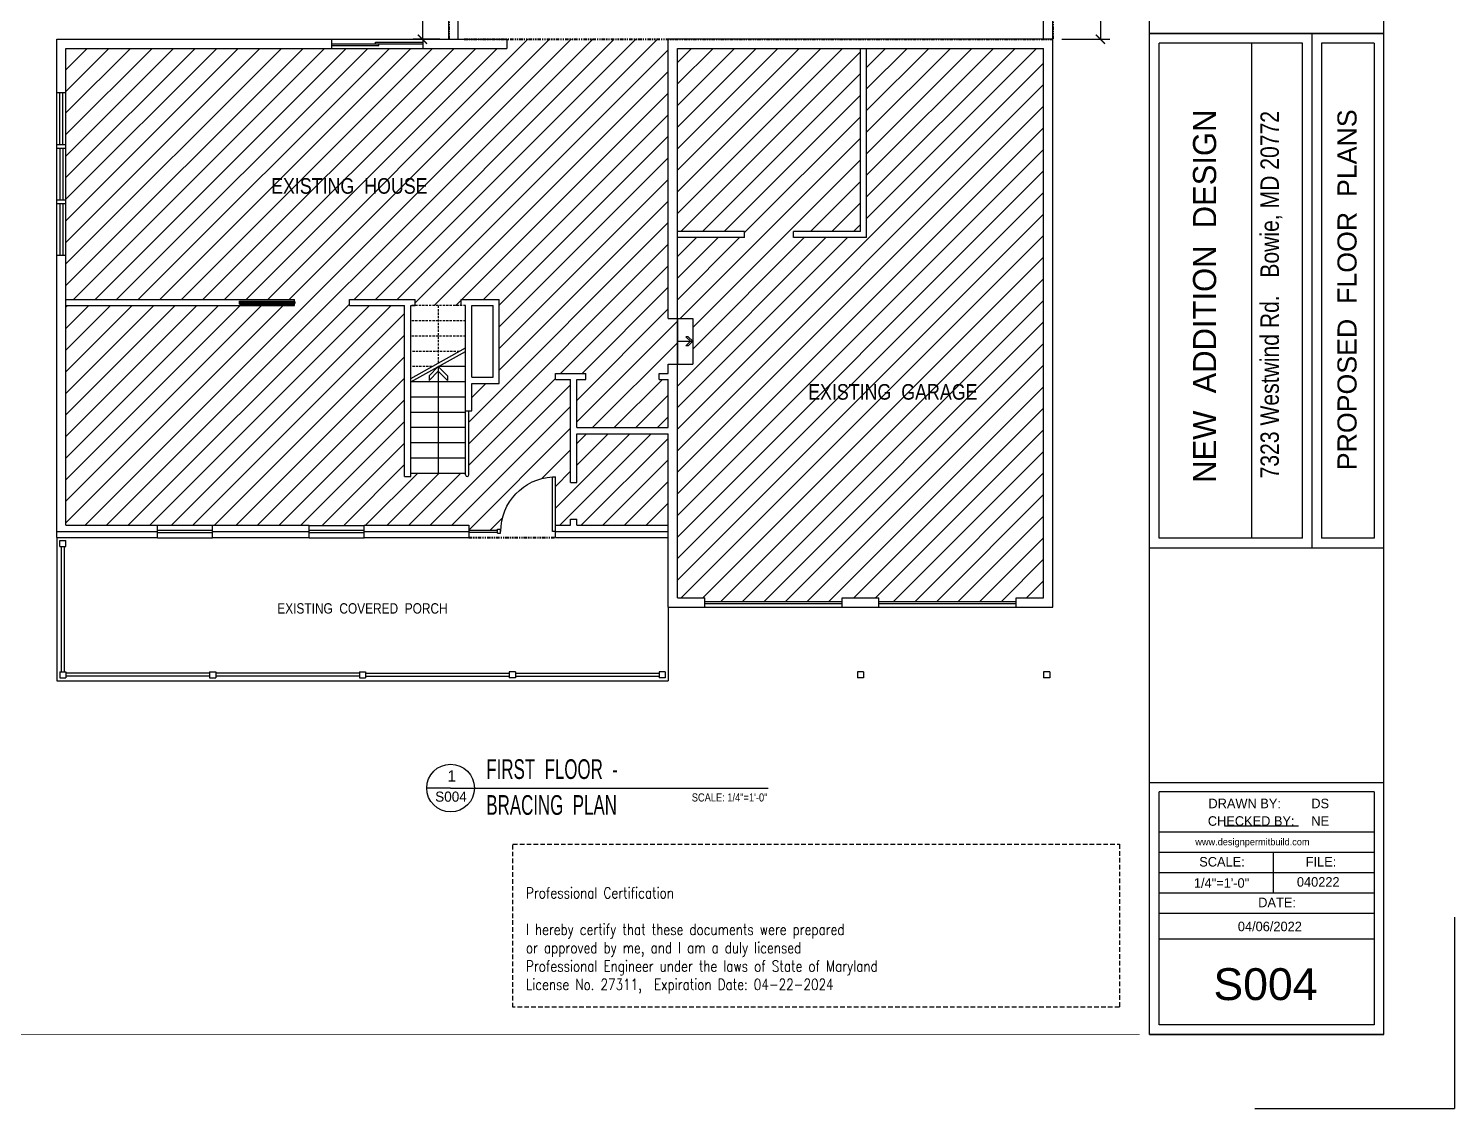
# Model space of a CAD drawing. Header units: inches. Extents: x -1842 to 12195, y -2228 to 2193.
# Drawn here: x 8361 to 9295, y -1028 to -320 of the extents above; entities that cross this region are included whole.
import ezdxf
from ezdxf import colors
from ezdxf.entities.mleader import LeaderData, LeaderLine
from ezdxf.math import Vec2, Vec3

# ---------------------------------------------------------------- set-up
doc = ezdxf.new("R2010")
doc.units = ezdxf.units.IN
doc.header["$LTSCALE"] = 6
doc.header["$MEASUREMENT"] = 0
for name, pattern in [('DASHED', [0.75, 0.5, -0.25]), ('Double Dash 3_8_', [1, 0.375, -0.125, 0.125, -0.125, 0.125, -0.125]), ('HIDDEN', [0.375, 0.25, -0.125])]:
    doc.linetypes.add(name, pattern=pattern)
for name, color, linetype in [('A-Anno-Text-Sect', 7, 'Continuous'), ('ARWALL', 7, 'HIDDEN'), ('Title Block', 7, 'Continuous'), ('TITLES', 3, 'Continuous'), ('TXT', 4, 'Continuous'), ('windows', 4, 'Continuous')]:
    doc.layers.add(name, color=color, linetype=linetype)
doc.layers.add('A-DETL', color=90, linetype='Continuous', lineweight=9)
doc.layers.add('S-Text', color=3, linetype='Continuous', lineweight=0)
doc.styles.add('ARCH', font='romans.shx', dxfattribs={"width": 0.75, "height": 8})
doc.styles.add('Arch-Dim', font='romans.shx', dxfattribs={"width": 0.75})
doc.styles.add('Arial', font='arial.ttf')
doc.styles.add('HS-DESIGN-TTLB', font='GOTHIC.TTF')
doc.styles.get("Standard").update_dxf_attribs({"font": 'ARIALN.TTF'})
doc.styles.add('TAGS', font='romans', dxfattribs={"width": 0.8})
doc.dimstyles.new('Aec-Arch-I-96', dxfattribs={"dimscale": 96, "dimtxt": 0.09375, "dimasz": 0.0625, "dimexe": 0.0625, "dimexo": 0.0625, "dimgap": 0.03125, "dimtad": 1, "dimdec": 4, "dimzin": 3, "dimdsep": 46, "dimlunit": 4, "dimtxsty": 'Arch-Dim', "dimblk": 'ARCHTICK', "dimcen": 0.09375, "dimazin": 2, "dimtfac": 0.75, "dimtdec": 4, "dimtix": 1, "dimtmove": 2, "dimatfit": 2, "dimfxl": 1, "dimtolj": 1, "dimtzin": 0, "dimarcsym": 0})

# ---------------------------------------------------------------- blocks, each defined once
blk = doc.blocks.new('_ARCHTICK')
at = {"color": 0, "linetype": 'ByBlock', "const_width": 0.15}
blk.add_lwpolyline([(-0.5, -0.5), (0.5, 0.5)], dxfattribs=at)
blk = doc.blocks.new('*D228')
at = {"layer": 'A-Anno-Text-Sect', "color": 0, "linetype": 'Continuous', "lineweight": -2, "transparency": 16777216}
for p, q in [((8630.37, -267.13), (8613, -267.13)), ((8619, -267.13), (8619, -327.13)), ((8630.37, -327.13), (8613, -327.13))]:
    blk.add_line(p, q, dxfattribs=at)
at = {"layer": 'Defpoints', "color": 0, "linetype": 'Continuous', "transparency": 16777216}
for p in [(8636.37, -267.13), (8619, -327.13), (8636.37, -327.13)]:
    blk.add_point(p, dxfattribs=at)
at = {"layer": 'A-Anno-Text-Sect', "color": 0, "linetype": 'Continuous', "lineweight": -2, "transparency": 16777216, "xscale": 6, "yscale": 6, "zscale": 6}
for p, rotation in [((8619, -267.13), 90), ((8619, -327.13), 270)]:
    blk.add_blockref('_ARCHTICK', p, dxfattribs=dict(at, rotation=rotation))
at = {"layer": 'A-Anno-Text-Sect', "color": 0, "linetype": 'Continuous', "transparency": 16777216, "insert": (8610.64, -297.13), "char_height": 9, "attachment_point": 5, "rotation": 90, "style": 'Arch-Dim'}
blk.add_mtext('\\A1;5\'-0"', dxfattribs=at)
blk = doc.blocks.new('*D229')
at = {"layer": 'A-Anno-Text-Sect', "color": 0, "linetype": 'Continuous', "lineweight": -2, "transparency": 16777216}
for p, q in [((9038.17, -147.13), (9069.5, -147.13)), ((9063.5, -147.13), (9063.5, -327.13)), ((9038.17, -327.13), (9069.5, -327.13))]:
    blk.add_line(p, q, dxfattribs=at)
at = {"layer": 'Defpoints', "color": 0, "linetype": 'Continuous', "transparency": 16777216}
for p in [(9032.17, -147.13), (9032.17, -327.13), (9063.5, -327.13)]:
    blk.add_point(p, dxfattribs=at)
at = {"layer": 'A-Anno-Text-Sect', "color": 0, "linetype": 'Continuous', "lineweight": -2, "transparency": 16777216, "xscale": 6, "yscale": 6, "zscale": 6}
for p, rotation in [((9063.5, -147.13), 90), ((9063.5, -327.13), 270)]:
    blk.add_blockref('_ARCHTICK', p, dxfattribs=dict(at, rotation=rotation))
at = {"layer": 'A-Anno-Text-Sect', "color": 0, "linetype": 'Continuous', "transparency": 16777216, "insert": (9055.14, -237.13), "char_height": 9, "attachment_point": 5, "rotation": 90, "style": 'Arch-Dim'}
blk.add_mtext('\\A1;15\'-0"', dxfattribs=at)
blk = doc.blocks.new('door')
at = {"layer": 'windows'}
for p, q in [((9950.29, 7178.88), (9948.56, 7178.88)), ((9948.56, 7178.88), (9948.56, 7146.97)), ((9950.29, 7178.88), (9948.56, 7178.88)), ((9950.29, 7178.88), (9950.29, 7146.97)), ((9948.56, 7146.97), (9950.29, 7146.97))]:
    blk.add_line(p, q, dxfattribs=at)
blk.add_arc((9950.29, 7178.88), 31.9, 180, 266.89951, dxfattribs=at)

msp = doc.modelspace()

# ---------------------------------------------------------------- hatches: boundary and pattern name
at = {"layer": 'Title Block', "linetype": 'DASHED'}
h = msp.add_hatch(dxfattribs=at)
h.set_pattern_fill('ANSI31', color=253, scale=80)
h.set_pattern_definition([(45, (-2411.5, 0), (-7.071068, 7.071068), [])])
h.paths.add_polyline_path([(8716.1726954, -550.1288505), (8706.1726954, -550.1288505), (8706.1726954, -546.1288505), (8726.1726954, -546.1288505), (8726.1726954, -550.1288505), (8720.1726954, -550.1288505), (8720.1726954, -581.7288505), (8780.1726954, -581.7288505), (8780.1726954, -550.1288505), (8774.1726954, -550.1288505), (8774.1726954, -546.1288505), (8780.1726954, -546.1288505), (8780.1726954, -540.1288505), (8786.1726954, -540.1288505), (8786.1726954, -510.1288505), (8780.1726954, -510.1288505), (8780.1726954, -327.1288505), (8674.3726954, -327.1288505), (8674.3726954, -333.1288505), (8385.3726954, -333.1288505), (8385.3726954, -497.7288505), (8535.1726954, -497.7288505), (8535.1726954, -499.2288505), (8535.6726954, -499.2288505), (8535.6726954, -500.7288505), (8535.1726954, -500.7288505), (8535.1726954, -501.7288505), (8385.3726954, -501.7288505), (8385.3726954, -645.7288505), (8445.3726954, -645.7288505), (8481.3726954, -645.7288505), (8544.8726954, -645.7288505), (8580.8726954, -645.9419523), (8580.8726954, -645.7288505), (8649.3726954, -645.7288505), (8649.3726954, -648.8157486), (8668.1726954, -648.8157486), (8668.1726954, -648.2157486), (8670.4202256, -648.2157486, -0.3862266385), (8704.2343697, -613.9969114), (8704.2343697, -613.9443765), (8706.1726954, -613.9443765), (8706.1726954, -645.7288505), (8716.1726954, -645.7288505), (8716.1726954, -641.7288505), (8720.1726954, -641.7288505), (8720.1726954, -645.7288505), (8780.1726954, -645.7288505), (8780.1726954, -585.7288505), (8720.1726954, -585.7288505), (8720.1726954, -617.7288505), (8716.1726954, -617.7288505)])
h.paths.add_polyline_path([(8607.3726954, -501.7288505), (8571.1726954, -501.7288505), (8571.1726954, -497.7288505), (8614.3726954, -497.7288505), (8614.3726954, -501.7288505), (8644.3726954, -501.7288505), (8644.3726954, -497.7288505), (8669.3726954, -497.7288505), (8669.3726954, -552.7288505), (8651.3726954, -552.7288505), (8651.3726954, -570.7288505), (8649.3726954, -570.7288505), (8649.3726954, -612.7288505, -1), (8647.3726954, -612.7288505), (8647.3726954, -611.7288505), (8611.3726954, -611.7288505), (8611.3726954, -613.7288505), (8607.3726954, -613.7288505)], flags=16)
h.paths.add_polyline_path([(8629.3726954, -551.7288505), (8611.3726954, -551.7288505), (8647.3726954, -531.7288505), (8647.3726954, -529.4409326), (8629.3726954, -539.4409326), (8629.3726954, -511.7288505), (8647.3726954, -511.7288505), (8647.3726954, -561.7288505), (8629.3726954, -561.7288505)], flags=0)
h.paths.add_polyline_path([(8623.3726954, -550.7288505), (8623.3726954, -547.7288505), (8629.3726954, -541.7288505), (8635.3726954, -547.7288505), (8635.3726954, -550.7288505), (8629.3726954, -544.7288505)], flags=0)
h.paths.add_polyline_path([(8651.3726954, -548.7288505), (8651.3726954, -501.7288505), (8665.3726954, -501.7288505), (8665.3726954, -548.7288505)], flags=0)
h.paths.add_polyline_path([(9026.1726954, -333.1288505), (8910.1726954, -333.1288505), (8910.1726954, -457.1288505), (8862.1726954, -457.1288505), (8862.1726954, -453.1288505), (8906.1726954, -453.1288505), (8906.1726954, -333.1288505), (8786.1726954, -333.1288505), (8786.1726954, -453.1288505), (8830.1726954, -453.1288505), (8830.1726954, -457.1288505), (8786.1726954, -457.1288505), (8786.1726954, -510.1288505), (8796.1726954, -510.1288505), (8796.1726954, -540.1288505), (8786.1726954, -540.1288505), (8786.1726954, -693.3288505), (8804.1726954, -693.3288505), (8804.1726954, -695.6288505), (8894.1726954, -695.6288505), (8894.1726954, -693.3288505), (8918.1726954, -693.3288505), (8918.1726954, -695.6288505), (9008.1726954, -695.6288505), (9008.1726954, -693.3288505), (9026.1726954, -693.3288505)])
h.paths.add_polyline_path([(8516.3566856, -434.1162557), (8624.0533965, -434.1162557), (8624.0533965, -412.8789124), (8516.3566856, -412.8789124)], flags=24)
h.paths.add_polyline_path([(8868.3566856, -569.1162557), (8984.5079745, -569.1162557), (8984.5079745, -547.8789124), (8868.3566856, -547.8789124)], flags=24)

# ---------------------------------------------------------------- linework, layer by layer
for q in [(8621.888968, -817.9729983), (8621.888968, -817.9729983), (8845.7155231, -817.9729983), (8845.7155231, -817.9729983)]:
    msp.add_line((8637.5193565, -817.9729983), q)
msp.add_lwpolyline([(7594.17696, 147.0156656, 0.5, 0.5, 0), (9089.2361947, 147.0156656, 0, 0, 0), (9089.2361947, -979.4335558, 0.5, 0.5, 0), (7594.17696, -979.4335558, 0.5, 0.5, 0)], format="xyseb")
msp.add_circle((8637.5193565, -817.9729983), 15.6303885)
msp.add_circle((8637.5193565, -817.9729983), 15.6303885)
at = {"layer": 'A-DETL', "linetype": 'Double Dash 3_8_', "lineweight": 40}
for p, q in [((8636.3726954, -84.6705164), (8636.3726954, -327.1288505)), ((9032.1726954, -84.6705164), (9032.1726954, -327.1288505)), ((8646.5022034, -327.1288505), (9032.1726954, -327.1288505)), ((8649.3726954, -653.7288505), (8706.1726954, -653.7288505))]:
    msp.add_line(p, q, dxfattribs=at)
at = {"layer": 'ARWALL', "color": 7}
for p, q in [((8647.3726954, -501.7288505), (8611.3726954, -501.7288505)), ((8629.3726954, -501.7288505), (8629.3726954, -539.4409326)), ((8647.3726954, -511.7288505), (8611.3726954, -511.7288505)), ((8647.3726954, -511.7288505), (8611.3726954, -511.7288505)), ((8647.3726954, -511.7288505), (8611.3726954, -511.7288505)), ((8647.3726954, -521.7288505), (8611.3726954, -521.7288505)), ((8643.2544433, -531.7288505), (8611.3726954, -531.7288505)), ((8625.2544433, -541.7288505), (8611.3726954, -541.7288505))]:
    msp.add_line(p, q, dxfattribs=at)
at = {"layer": 'Title Block'}
for p, q in [((9095.5613197, -979.4335658), (9095.5613197, 147.0156557)), ((9249.1763197, -979.4335658), (9249.1763197, 147.0156557)), ((9032.1726954, -327.1288505), (9032.1726954, -147.1288505)), ((9026.1726954, -327.1288505), (9026.1726954, -153.1288505)), ((8636.3726954, -327.1288505), (8636.3726954, -267.1288505)), ((8642.3726954, -327.1288505), (8642.3726954, -267.1288505)), ((9095.5613197, -323.3498436), (9249.1763197, -323.3498436)), ((9095.5613197, -323.3498436), (9249.1763197, -323.3498436)), ((9249.1763197, -323.3498436), (9095.5613197, -323.3498436)), ((9202.1513197, -660.4120733), (9202.1513197, -323.3498436)), ((8379.3726954, -327.1288505), (8559.3726954, -327.1288505)), ((8379.3726954, -362.1288505), (8379.3726954, -327.1288505)), ((8379.3726954, -327.1288505), (8674.3726954, -327.1288505)), ((8379.3726954, -653.7288505), (8379.3726954, -327.1288505)), ((8385.3726954, -333.1288505), (8559.3726954, -333.1288505)), ((8385.3726954, -362.1288505), (8385.3726954, -333.1288505)), ((8385.3726954, -333.1288505), (8674.3726954, -333.1288505)), ((8385.3726954, -645.7288505), (8385.3726954, -333.1288505)), ((8559.3726954, -327.1288505), (8559.3726954, -333.1288505)), ((8559.3726954, -327.1288505), (8559.3726954, -333.1288505)), ((8619.3726954, -327.1288505), (8619.3726954, -333.1288505)), ((8619.3726954, -327.1288505), (8674.3726954, -327.1288505)), ((8619.3726954, -327.1288505), (8619.3726954, -333.1288505)), ((8619.3726954, -333.1288505), (8674.3726954, -333.1288505)), ((8674.3726954, -327.1288505), (8674.3726954, -333.1288505)), ((8674.3726954, -327.1288505), (8674.3726954, -333.1288505)), ((8780.1726954, -510.1288505), (8780.1726954, -327.1288505)), ((9032.1726954, -327.1288505), (8780.1726954, -327.1288505)), ((8786.1726954, -333.1288505), (9026.1726954, -333.1288505)), ((8786.1726954, -693.3288505), (8786.1726954, -333.1288505)), ((8906.1726954, -453.1288505), (8906.1726954, -333.1288505)), ((8910.1726954, -457.1288505), (8910.1726954, -333.1288505)), ((9026.1726954, -693.3288505), (9026.1726954, -333.1288505)), ((9032.1726954, -699.3288505), (9032.1726954, -327.1288505)), ((9101.8313197, -654.1420733), (9101.8313197, -329.6198436)), ((9195.8813197, -329.6198436), (9101.8313197, -329.6198436)), ((9162.6521679, -654.1420733), (9162.6521679, -329.6198436)), ((9195.8813197, -654.1420733), (9195.8813197, -329.6198436)), ((9242.9063197, -329.6198436), (9208.4213197, -329.6198436)), ((9208.4213197, -329.6198436), (9208.4213197, -654.1420733)), ((9242.9063197, -329.6198436), (9242.9063197, -654.1420733)), ((8379.3726954, -362.1288505), (8385.3726954, -362.1288505)), ((8379.3726954, -362.1288505), (8385.3726954, -362.1288505)), ((8379.3726954, -396.1288505), (8385.3726954, -396.1288505)), ((8379.3726954, -398.4288505), (8385.3726954, -398.4288505)), ((8379.3726954, -398.4288505), (8385.3726954, -398.4288505)), ((8379.3726954, -432.4288505), (8385.3726954, -432.4288505)), ((8379.3726954, -434.7288505), (8385.3726954, -434.7288505)), ((8830.1726954, -453.1288505), (8786.1726954, -453.1288505)), ((8830.1726954, -457.1288505), (8786.1726954, -457.1288505)), ((8830.1726954, -457.1288505), (8830.1726954, -453.1288505)), ((8906.1726954, -453.1288505), (8862.1726954, -453.1288505)), ((8862.1726954, -457.1288505), (8862.1726954, -453.1288505)), ((8910.1726954, -457.1288505), (8862.1726954, -457.1288505)), ((8379.3726954, -653.7288505), (8379.3726954, -468.7288505)), ((8379.3726954, -468.7288505), (8385.3726954, -468.7288505)), ((8379.3726954, -468.7288505), (8385.3726954, -468.7288505)), ((8385.3726954, -645.7288505), (8385.3726954, -468.7288505)), ((8385.3726954, -497.7288505), (8535.1726954, -497.7288505)), ((8385.3726954, -501.7288505), (8535.1726954, -501.7288505)), ((8499.1726954, -498.7288505), (8535.1726954, -498.7288505)), ((8499.1726954, -500.7288505), (8499.1726954, -498.7288505)), ((8499.1726954, -500.7288505), (8535.1726954, -500.7288505)), ((8499.6726954, -500.2288505), (8499.6726954, -499.2288505)), ((8499.6726954, -499.2288505), (8535.6726954, -499.2288505)), ((8499.6726954, -500.2288505), (8535.6726954, -500.2288505)), ((8535.1726954, -498.7288505), (8535.1726954, -497.7288505)), ((8535.1726954, -501.7288505), (8535.1726954, -500.7288505)), ((8535.6726954, -500.2288505), (8535.6726954, -499.2288505)), ((8571.1726954, -497.7288505), (8614.3726954, -497.7288505)), ((8571.1726954, -501.7288505), (8571.1726954, -497.7288505)), ((8571.1726954, -501.7288505), (8607.3726954, -501.7288505)), ((8607.3726954, -613.7288505), (8607.3726954, -501.7288505)), ((8611.3726954, -501.7288505), (8614.3726954, -501.7288505)), ((8611.3726954, -613.7288505), (8611.3726954, -501.7288505)), ((8614.3726954, -501.7288505), (8614.3726954, -497.7288505)), ((8644.3726954, -497.7288505), (8669.3726954, -497.7288505)), ((8644.3726954, -501.7288505), (8644.3726954, -497.7288505)), ((8647.3726954, -570.7288505), (8647.3726954, -501.7288505)), ((8651.3726954, -501.7288505), (8665.3726954, -501.7288505)), ((8651.3726954, -548.7288505), (8651.3726954, -501.7288505)), ((8665.3726954, -548.7288505), (8665.3726954, -501.7288505)), ((8669.3726954, -552.7288505), (8669.3726954, -497.7288505)), ((8780.1726954, -510.1288505), (8786.1726954, -510.1288505)), ((8786.1726954, -510.1288505), (8786.1726954, -540.1288505)), ((8786.1726954, -510.1288505), (8796.1726954, -510.1288505)), ((8796.1726954, -510.1288505), (8796.1726954, -540.1288505)), ((8611.3726954, -549.4409326), (8647.3726954, -529.4409326)), ((8611.3726954, -551.7288505), (8647.3726954, -531.7288505)), ((8647.3726954, -541.7288505), (8629.3726954, -541.7288505)), ((8780.1726954, -546.1288505), (8780.1726954, -540.1288505)), ((8780.1726954, -540.1288505), (8786.1726954, -540.1288505)), ((8786.1726954, -540.1288505), (8796.1726954, -540.1288505)), ((8651.3726954, -548.7288505), (8665.3726954, -548.7288505)), ((8706.1726954, -546.1288505), (8726.1726954, -546.1288505)), ((8706.1726954, -550.1288505), (8706.1726954, -546.1288505)), ((8706.1726954, -550.1288505), (8716.1726954, -550.1288505)), ((8716.1726954, -617.7288505), (8716.1726954, -550.1288505)), ((8720.1726954, -550.1288505), (8726.1726954, -550.1288505)), ((8720.1726954, -581.7288505), (8720.1726954, -550.1288505)), ((8726.1726954, -550.1288505), (8726.1726954, -546.1288505)), ((8774.1726954, -546.1288505), (8780.1726954, -546.1288505)), ((8774.1726954, -550.1288505), (8774.1726954, -546.1288505)), ((8774.1726954, -550.1288505), (8780.1726954, -550.1288505)), ((8780.1726954, -581.7288505), (8780.1726954, -550.1288505)), ((8647.3726954, -551.7288505), (8611.3726954, -551.7288505)), ((8651.3726954, -552.7288505), (8669.3726954, -552.7288505)), ((8651.3726954, -570.7288505), (8651.3726954, -552.7288505)), ((8647.3726954, -561.7288505), (8611.3726954, -561.7288505)), ((8647.3726954, -571.7288505), (8611.3726954, -571.7288505)), ((8647.3726954, -570.7288505), (8651.3726954, -570.7288505)), ((8647.3726954, -612.7288505), (8647.3726954, -570.7288505)), ((8649.3726954, -612.7288505), (8649.3726954, -570.7288505)), ((8647.3726954, -581.7288505), (8611.3726954, -581.7288505)), ((8720.1726954, -581.7288505), (8780.1726954, -581.7288505)), ((8720.1726954, -585.7288505), (8780.1726954, -585.7288505)), ((8720.1726954, -617.7288505), (8720.1726954, -585.7288505)), ((8780.1726954, -645.7288505), (8780.1726954, -585.7288505)), ((8647.3726954, -591.7288505), (8611.3726954, -591.7288505)), ((8647.3726954, -601.7288505), (8611.3726954, -601.7288505)), ((8607.3726954, -613.7288505), (8611.3726954, -613.7288505)), ((8647.3726954, -611.7288505), (8611.3726954, -611.7288505)), ((8716.1726954, -617.7288505), (8720.1726954, -617.7288505)), ((8716.1726954, -641.7288505), (8720.1726954, -641.7288505)), ((8716.1726954, -645.7288505), (8716.1726954, -641.7288505)), ((8720.1726954, -645.7288505), (8720.1726954, -641.7288505)), ((8379.3726954, -649.7288505), (8445.3726954, -649.7288505)), ((8379.3726954, -653.7288505), (8445.3726954, -653.7288505)), ((8379.3726954, -653.7288505), (8379.3726954, -747.7288505)), ((8385.3726954, -645.7288505), (8445.3726954, -645.7288505)), ((8445.3726954, -653.7288505), (8445.3726954, -645.7288505)), ((8445.3726954, -653.7288505), (8445.3726954, -645.7288505)), ((8445.3726954, -645.7288505), (8481.3726954, -645.7288505)), ((8445.3726954, -653.9419523), (8481.3726954, -653.9419523)), ((8481.3726954, -645.7288505), (8544.8726954, -645.7288505)), ((8481.3726954, -653.7288505), (8481.3726954, -645.7288505)), ((8481.3726954, -645.7288505), (8544.8726954, -645.7288505)), ((8481.3726954, -653.7288505), (8481.3726954, -645.7288505)), ((8481.3726954, -649.7288505), (8544.8726954, -649.7288505)), ((8481.3726954, -649.7288505), (8544.8726954, -649.7288505)), ((8481.3726954, -653.7288505), (8544.8726954, -653.7288505)), ((8481.3726954, -653.7288505), (8544.8726954, -653.7288505)), ((8544.8726954, -653.7288505), (8544.8726954, -645.7288505)), ((8544.8726954, -653.7288505), (8544.8726954, -645.7288505)), ((8544.8726954, -645.9419523), (8580.8726954, -645.9419523)), ((8544.8726954, -653.9419523), (8580.8726954, -653.9419523)), ((8580.8726954, -645.7288505), (8649.3726954, -645.7288505)), ((8580.8726954, -653.7288505), (8580.8726954, -645.7288505)), ((8580.8726954, -653.7288505), (8580.8726954, -645.7288505)), ((8580.8726954, -649.7288505), (8649.3726954, -649.7288505)), ((8580.8726954, -653.7288505), (8649.3726954, -653.7288505)), ((8649.3726954, -645.7288505), (8649.3726954, -653.7288505)), ((8668.1726954, -650.8157486), (8668.1726954, -648.2157486)), ((8668.1726954, -648.2157486), (8670.1726954, -648.2157486)), ((8668.1726954, -650.8157486), (8670.1726954, -650.8157486)), ((8670.1726954, -650.8157486), (8670.1726954, -648.2157486)), ((8706.1726954, -645.7288505), (8716.1726954, -645.7288505)), ((8706.1726954, -653.7288505), (8706.1726954, -645.7288505)), ((8706.1726954, -649.7288505), (8780.1726954, -649.7288505)), ((8706.1726954, -653.7288505), (8780.1726954, -653.7288505)), ((8720.1726954, -645.7288505), (8780.1726954, -645.7288505)), ((8780.1726954, -699.3288505), (8780.1726954, -645.7288505)), ((9195.8813197, -654.1420733), (9101.8313197, -654.1420733)), ((9242.9063197, -654.1420733), (9208.4213197, -654.1420733)), ((8381.3726954, -655.7288505), (8385.3726954, -655.7288505)), ((8381.3726954, -659.7288505), (8381.3726954, -655.7288505)), ((8381.3726954, -659.7288505), (8385.3726954, -659.7288505)), ((8382.3726954, -741.7288505), (8382.3726954, -659.7288505)), ((8384.3726954, -741.7288505), (8384.3726954, -659.7288505)), ((8385.3726954, -659.7288505), (8385.3726954, -655.7288505)), ((9095.5613197, -660.4120733), (9249.1763197, -660.4120733)), ((9095.5613197, -660.4120733), (9249.1763197, -660.4120733)), ((8780.1726954, -699.3288505), (8804.1726954, -699.3288505)), ((8780.1726954, -699.3288505), (8804.1726954, -699.3288505)), ((8780.1726954, -699.3288505), (8780.1726954, -747.7288505)), ((8780.1726954, -699.3288505), (9032.1726954, -699.3288505)), ((8780.1726954, -699.3288505), (8804.1726954, -699.3288505)), ((8786.1726954, -693.3288505), (8804.1726954, -693.3288505)), ((8786.1726954, -693.3288505), (8804.1726954, -693.3288505)), ((8804.1726954, -699.3288505), (8804.1726954, -693.3288505)), ((8804.1726954, -699.3288505), (8804.1726954, -693.3288505)), ((8894.1726954, -693.3288505), (8918.1726954, -693.3288505)), ((8894.1726954, -699.3288505), (8894.1726954, -693.3288505)), ((8894.1726954, -693.3288505), (8918.1726954, -693.3288505)), ((8894.1726954, -699.3288505), (8894.1726954, -693.3288505)), ((8894.1726954, -699.3288505), (8918.1726954, -699.3288505)), ((8894.1726954, -699.3288505), (8918.1726954, -699.3288505)), ((8918.1726954, -699.3288505), (8918.1726954, -693.3288505)), ((8918.1726954, -699.3288505), (8918.1726954, -693.3288505)), ((9008.1726954, -693.3288505), (9026.1726954, -693.3288505)), ((9008.1726954, -699.3288505), (9008.1726954, -693.3288505)), ((9008.1726954, -693.3288505), (9026.1726954, -693.3288505)), ((9008.1726954, -699.3288505), (9008.1726954, -693.3288505)), ((9008.1726954, -699.3288505), (9032.1726954, -699.3288505)), ((9008.1726954, -699.3288505), (9032.1726954, -699.3288505)), ((9008.1726954, -699.3288505), (9032.1726954, -699.3288505)), ((8381.3726954, -741.7288505), (8385.3726954, -741.7288505)), ((8381.3726954, -741.7288505), (8381.3726954, -745.7288505)), ((8381.3726954, -745.7288505), (8385.3726954, -745.7288505)), ((8385.3726954, -741.7288505), (8385.3726954, -745.7288505)), ((8479.5726954, -742.7288505), (8385.3726954, -742.7288505)), ((8479.5726954, -744.7288505), (8385.3726954, -744.7288505)), ((8479.5726954, -741.7288505), (8483.5726954, -741.7288505)), ((8479.5726954, -741.7288505), (8479.5726954, -745.7288505)), ((8479.5726954, -745.7288505), (8483.5726954, -745.7288505)), ((8483.5726954, -741.7288505), (8483.5726954, -745.7288505)), ((8577.7726954, -742.7288505), (8483.5726954, -742.7288505)), ((8577.7726954, -744.7288505), (8483.5726954, -744.7288505)), ((8577.7726954, -741.7288505), (8581.7726954, -741.7288505)), ((8577.7726954, -741.7288505), (8577.7726954, -745.7288505)), ((8577.7726954, -745.7288505), (8581.7726954, -745.7288505)), ((8581.7726954, -741.7288505), (8581.7726954, -745.7288505)), ((8581.7726954, -741.7288505), (8581.7726954, -745.7288505)), ((8581.7726954, -742.7288505), (8675.9726954, -742.7288505)), ((8581.7726954, -744.7288505), (8675.9726954, -744.7288505)), ((8679.9726954, -741.7288505), (8675.9726954, -741.7288505)), ((8675.9726954, -741.7288505), (8675.9726954, -745.7288505)), ((8679.9726954, -745.7288505), (8675.9726954, -745.7288505)), ((8679.9726954, -741.7288505), (8679.9726954, -745.7288505)), ((8679.9726954, -742.7288505), (8774.1726954, -742.7288505)), ((8679.9726954, -744.7288505), (8774.1726954, -744.7288505)), ((8778.1726954, -741.7288505), (8774.1726954, -741.7288505)), ((8774.1726954, -741.7288505), (8774.1726954, -745.7288505)), ((8778.1726954, -745.7288505), (8774.1726954, -745.7288505)), ((8778.1726954, -741.7288505), (8778.1726954, -745.7288505)), ((8908.1726954, -741.7288505), (8904.1726954, -741.7288505)), ((8904.1726954, -741.7288505), (8904.1726954, -745.7288505)), ((8908.1726954, -745.7288505), (8904.1726954, -745.7288505)), ((8908.1726954, -741.7288505), (8908.1726954, -745.7288505)), ((9030.1726954, -741.7288505), (9026.1726954, -741.7288505)), ((9026.1726954, -741.7288505), (9026.1726954, -745.7288505)), ((9030.1726954, -745.7288505), (9026.1726954, -745.7288505)), ((9030.1726954, -741.7288505), (9030.1726954, -745.7288505)), ((8379.3726954, -747.7288505), (8780.1726954, -747.7288505)), ((9095.5613197, -814.2733233), (9249.1763197, -814.2733233)), ((9101.8313197, -846.8673929), (9101.8313197, -820.5433233)), ((9242.9063197, -820.5433233), (9101.8313197, -820.5433233)), ((9242.9063197, -820.5433233), (9242.9063197, -846.8673929)), ((9101.8313197, -973.1635658), (9101.8313197, -846.8673929)), ((9242.9063197, -846.8673929), (9101.8313197, -846.8673929)), ((9193.2622599, -843.0002338), (9144.8622599, -843.0002338)), ((9242.9063197, -846.8673929), (9242.9063197, -973.1635658)), ((9242.9063197, -860.1911429), (9101.8313197, -860.1911429)), ((9176.8813197, -886.8386429), (9176.8813197, -860.1911429)), ((9242.9063197, -873.5148929), (9101.8313197, -873.5148929)), ((9242.9063197, -886.8386429), (9101.8313197, -886.8386429)), ((9242.9063197, -900.1623929), (9101.8313197, -900.1623929)), ((9295.495938, -902.5200358), (9295.495938, -1028.0105158)), ((9295.495938, -902.5200358), (9295.495938, -1028.0105158)), ((9295.495938, -902.5200358), (9295.495938, -1028.0105158)), ((9295.495938, -902.5200358), (9295.495938, -1028.0105158)), ((9295.495938, -902.5200358), (9295.495938, -1028.0105158)), ((9295.495938, -902.5200358), (9295.495938, -1028.0105158)), ((9295.495938, -902.5200358), (9295.495938, -1028.0105158)), ((9295.495938, -902.5200358), (9295.495938, -1028.0105158)), ((9295.495938, -902.5200358), (9295.495938, -1028.0105158)), ((9295.495938, -902.5200358), (9295.495938, -1028.0105158)), ((9295.495938, -902.5200358), (9295.495938, -1028.0105158)), ((9295.495938, -902.5200358), (9295.495938, -1028.0105158)), ((9295.495938, -902.5200358), (9295.495938, -1028.0105158)), ((9295.495938, -902.5200358), (9295.495938, -1028.0105158)), ((9295.495938, -902.5200358), (9295.495938, -1028.0105158)), ((9295.495938, -902.5200358), (9295.495938, -1028.0105158)), ((9295.495938, -902.5200358), (9295.495938, -1028.0105158)), ((9295.495938, -902.5200358), (9295.495938, -1028.0105158)), ((9295.495938, -902.5200358), (9295.495938, -1028.0105158)), ((9295.495938, -902.5200358), (9295.495938, -1028.0105158)), ((9295.495938, -902.5200358), (9295.495938, -1028.0105158)), ((9295.495938, -902.5200358), (9295.495938, -1028.0105158)), ((9295.495938, -902.5200358), (9295.495938, -1028.0105158)), ((9295.495938, -902.5200358), (9295.495938, -1028.0105158)), ((9295.495938, -902.5200358), (9295.495938, -1028.0105158)), ((9295.495938, -902.5200358), (9295.495938, -1028.0105158)), ((9295.495938, -902.5200358), (9295.495938, -1028.0105158)), ((9295.495938, -902.5200358), (9295.495938, -1028.0105158)), ((9295.495938, -902.5200358), (9295.495938, -1028.0105158)), ((9295.495938, -902.5200358), (9295.495938, -1028.0105158)), ((9242.9063197, -916.9630903), (9101.8313197, -916.9630903)), ((9095.5613197, -979.4335658), (9249.1763197, -979.4335658)), ((9095.5613197, -979.4335658), (9249.1763197, -979.4335658)), ((9095.5613197, -979.4335658), (9249.1763197, -979.4335658)), ((9095.5613197, -979.4335658), (9249.1763197, -979.4335658)), ((9249.1763197, -979.4335658), (9095.5613197, -979.4335658)), ((9242.9063197, -973.1635658), (9101.8864447, -973.1635658)), ((9164.692353, -1028.0105158), (9295.495938, -1028.0105158)), ((9164.692353, -1028.0105158), (9295.495938, -1028.0105158)), ((9164.692353, -1028.0105158), (9295.495938, -1028.0105158)), ((9164.692353, -1028.0105158), (9295.495938, -1028.0105158)), ((9164.692353, -1028.0105158), (9295.495938, -1028.0105158)), ((9164.692353, -1028.0105158), (9295.495938, -1028.0105158)), ((9164.692353, -1028.0105158), (9295.495938, -1028.0105158)), ((9164.692353, -1028.0105158), (9295.495938, -1028.0105158)), ((9164.692353, -1028.0105158), (9295.495938, -1028.0105158)), ((9164.692353, -1028.0105158), (9295.495938, -1028.0105158)), ((9164.692353, -1028.0105158), (9295.495938, -1028.0105158))]:
    msp.add_line(p, q, dxfattribs=at)
at = {"layer": 'Title Block', "const_width": 0.5}
for points in [[(9095.5613197, -979.4335658), (9095.5613197, 147.0156557)], [(9249.1763197, -979.4335658), (9249.1763197, 147.0156557)], [(9095.5613197, -323.3498436), (9249.1763197, -323.3498436)], [(9095.5613197, -323.3498436), (9249.1763197, -323.3498436)], [(9202.1513197, -660.4120733), (9202.1513197, -323.3498436)], [(9095.5613197, -660.4120733), (9249.1763197, -660.4120733)], [(9095.5613197, -814.2733233), (9249.1763197, -814.2733233)], [(9095.5613197, -979.4335658), (9249.1763197, -979.4335658)], [(9095.5613197, -979.4335658), (9249.1763197, -979.4335658)], [(9095.5613197, -979.4335658), (9249.1763197, -979.4335658)]]:
    msp.add_lwpolyline(points, dxfattribs=at)
at = {"layer": 'Title Block', "color": 253, "linetype": 'DASHED', "elevation": -143.9991213}
msp.add_lwpolyline([(8678.371132, -854.8134768), (9075.871132, -854.8134768), (9075.871132, -961.6747268), (8678.371132, -961.6747268)], close=True, dxfattribs=at)
at = {"layer": 'Title Block'}
msp.add_arc((8648.3726954, -612.7288505), 1, 180, 0, dxfattribs=at)
at = {"layer": 'TXT'}
for p, q in [((8559.3726954, -330.1288505), (8619.3726954, -330.1288505)), ((8559.3726954, -331.1288505), (8590.3726954, -331.1288505)), ((8588.3726954, -329.1288505), (8619.3726954, -329.1288505)), ((8588.3726954, -330.1288505), (8588.3726954, -329.1288505)), ((8590.3726954, -331.1288505), (8590.3726954, -330.1288505)), ((8381.3726954, -396.1288505), (8381.3726954, -362.1288505)), ((8383.3726954, -396.1288505), (8383.3726954, -362.1288505)), ((8381.3726954, -398.4288505), (8381.3726954, -432.4288505)), ((8383.3726954, -398.4288505), (8383.3726954, -432.4288505)), ((8381.3726954, -434.7288505), (8381.3726954, -468.7288505)), ((8383.3726954, -434.7288505), (8383.3726954, -468.7288505)), ((8445.3726954, -649.0288505), (8481.3726954, -649.0288505)), ((8445.3726954, -650.4288505), (8481.3726954, -650.4288505)), ((8544.8726954, -649.0288505), (8580.8726954, -649.0288505)), ((8544.8726954, -650.4288505), (8580.8726954, -650.4288505)), ((8649.3726954, -648.8157486), (8668.1726954, -648.8157486)), ((8649.3726954, -650.2157486), (8668.1726954, -650.2157486)), ((8804.1726954, -695.6288505), (8894.1726954, -695.6288505)), ((8804.1726954, -697.0288505), (8894.1726954, -697.0288505)), ((8918.1726954, -695.6288505), (9008.1726954, -695.6288505)), ((8918.1726954, -697.0288505), (9008.1726954, -697.0288505))]:
    msp.add_line(p, q, dxfattribs=at)
at = {"layer": 'TXT', "color": 4}
for p, q in [((8793.1726954, -522.1288505), (8791.6726954, -522.1288505)), ((8786.1726954, -525.1288505), (8796.1726954, -525.1288505)), ((8793.1726954, -528.1288505), (8791.6726954, -528.1288505)), ((8629.3726954, -541.7288505), (8629.3726954, -611.7288505)), ((8623.3726954, -547.7288505), (8623.3726954, -550.7288505)), ((8635.3726954, -547.7288505), (8635.3726954, -550.7288505))]:
    msp.add_line(p, q, dxfattribs=at)
for points in [[(8791.6726954, -522.1288505), (8794.6726954, -525.1288505), (8791.6726954, -528.1288505)], [(8793.1726954, -522.1288505), (8796.1726954, -525.1288505), (8793.1726954, -528.1288505)], [(8623.3726954, -547.7288505), (8629.3726954, -541.7288505), (8635.3726954, -547.7288505)], [(8623.3726954, -550.7288505), (8629.3726954, -544.7288505), (8635.3726954, -550.7288505)]]:
    msp.add_lwpolyline(points, dxfattribs=at)

# ---------------------------------------------------------------- block references
at = {"layer": 'TITLES', "xscale": -1.12167, "yscale": 1.12167, "zscale": 1.12167, "rotation": 180}
msp.add_blockref('door', (-2454.7660579, 7402.6006985), dxfattribs=at)

# ---------------------------------------------------------------- texts
at = {"char_height": 10.2011616, "attachment_point": 1}
for s, insert in [('{\\fArial Narrow|b0|i0|c0|p34;EXISTING  HOUSE}', (8519.8324566, -418.184769)), ('EXISTING  GARAGE', (8871.8324566, -553.184769))]:
    msp.add_mtext_dynamic_manual_height_columns(s, width=449.552153467, gutter_width=33.75, heights=[0], dxfattribs=dict(at, insert=insert))
at = {"insert": (8523.9058379, -696.8073519), "char_height": 6.8007744, "width": 110.476910075, "attachment_point": 1}
msp.add_mtext('\\A1;EXISTING  COVERED  PORCH', dxfattribs=at)
at = {"attachment_point": 1}
for s, insert, char_height, width, style in [('{\\fArial Narrow|b0|i0|c0|p34;FIRST  FLOOR  -}', (8660.9177654, -799.109369), 12.9024, 259.624719313, 'ARCH'), ('S004', (8627.3968196, -820.286053), 6.636168, 136.759967371, 'HS-DESIGN-TTLB'), ('{\\fArial Narrow|b0|i0|c0|p34;BRACING  PLAN}', (8660.9177654, -822.609369), 12.9024, 259.624719313, 'ARCH')]:
    msp.add_mtext(s, dxfattribs=dict(at, insert=insert, char_height=char_height, width=width, style=style))
at = {"layer": 'Title Block', "rotation": 90, "style": 'HS-DESIGN-TTLB'}
for s, insert, char_height, width, attachment_point in [('{\\H1.14632x;    NEW  ADDITION  DESIGN}', (9124.108574, -640.439907), 13.237439489, 488.490459411, 1), ('\\pxb0.41667,a0.41667,t20;{\\fArial Narrow|b0|i0|c0|p34;7323 Westwind Rd.   Bowie, MD 20772}', (9168.3103267, -615.0085769), 12.085821891, 788.928518224, 1), ('{\\fSwis721 BdOul BT|b0|i0|c0|p82;PROPOSED  FLOOR  PLANS}', (9225.1503321, -491.3587233), 12.54047025, 315.279058952, 5)]:
    msp.add_mtext(s, dxfattribs=dict(at, insert=insert, char_height=char_height, width=width, attachment_point=attachment_point))
at = {"layer": 'Title Block', "style": 'HS-DESIGN-TTLB'}
for s, insert, char_height, width, attachment_point in [('1', (8635.5199543, -806.3325564), 7.37352, 151.955519302, 1), ('{\\fArial Narrow|b0|i0|c0|p34;SCALE: 1/4"=1\'-0"}', (8795.5714532, -821.4685481), 5.3089344, 109.407973897, 1), ('DRAWN BY:', (9134.2337806, -824.9360514), 6.27, 50.128184718, 1), ('DS', (9201.6545107, -824.9360514), 6.27, 50.128184718, 1), ('CHECKED BY:', (9133.8268772, -836.4427368), 6.27, 62.9454832, 1), ('NE', (9201.6545107, -836.4427368), 6.27, 119.339266761, 1), ('www.designpermitbuild.com', (9125.5952349, -850.9749151), 4.5, 50.128184718, 1), ('SCALE:', (9128.2044702, -863.1540431), 6.27, 50.128184718, 1), ('FILE:', (9197.9928069, -863.1540431), 6.27, 50.128184718, 1), ('1/4"=1\'-0"', (9124.6993017, -877.0485518), 6.27, 50.128184718, 1), ('040222', (9192.2016428, -876.3462521), 6.27, 50.128184718, 1), ('DATE:', (9166.8652203, -889.8381825), 6.27, 50.128184718, 1), ('04/06/2022', (9153.4942562, -905.5554748), 6.27, 50.128184718, 1), ('{\\fSwis721 BlkOul BT|b0|i0|c0|p82;S004}', (9171.6219767, -946.6503926), 20.9, 201.832735712, 5)]:
    msp.add_mtext(s, dxfattribs=dict(at, insert=insert, char_height=char_height, width=width, attachment_point=attachment_point))
at = {"layer": 'Title Block', "insert": (8686.871132, -883.0747268, -143.9991213), "char_height": 7.2, "attachment_point": 1, "style": 'TAGS'}
msp.add_mtext_dynamic_manual_height_columns('Professional Certification\\P\\PI hereby certify that these documents were prepared\\Por approved by me, and I am a duly licensed\\PProfessional Engineer under the laws of State of Maryland\\PLicense No. 27311,  Expiration Date: 04-22-2024', width=727.308226295, gutter_width=30, heights=[0], dxfattribs=at)

# ---------------------------------------------------------------- dimensions: what is measured, and where the dimension line sits
at = {"layer": 'A-Anno-Text-Sect', "color": 6, "linetype": 'Continuous'}
for base, p1, p2, picture, middle in [((9063.5, -327.1288505), (9032.1726954, -147.1288505), (9032.1726954, -327.1288505), '*D229', (9055.1428571, -237.1288505)), ((8619, -327.1288505), (8636.3726954, -267.1288505), (8636.3726954, -327.1288505), '*D228', (8610.6428571, -297.1288505))]:
    dim = msp.add_linear_dim(base=base, p1=p1, p2=p2, angle=90, dimstyle='Aec-Arch-I-96', override={"dimdec": 0}, dxfattribs=at)
    dim.commit()
    dim.dimension.update_dxf_attribs({"geometry": picture, "text_midpoint": middle})

# ---------------------------------------------------------------- leaders
at = {"layer": 'S-Text'}
ml = msp.add_multileader_mtext('Standard', dxfattribs=at)
ml.set_content('(1) No. 5 BAR CONTIN.,TYP', color=256, style='Arial')
ml.set_leader_properties()
ml.build(insert=Vec2(0, 0))
ml.multileader.update_dxf_attribs({"dogleg_length": 0.36, "arrow_head_size": 10.8, "scale": 12})
ctx = ml.context
ctx.base_point, ctx.scale, ctx.char_height, ctx.arrow_head_size, ctx.landing_gap_size, ctx.plane_origin = Vec3(9537.7108079, -424.6488883), 12, 7.5, 10.8, 5.4, Vec3(9609.4629351, -586.0573809)
ctx.text_align_type = 2
notes = []
notes.append((ctx, [(0, (1, 1, 0), (9635.4927997, -424.6488883), (-1, 0), 21.6, [(0, [(9628.8992824, -483.3977492)], 0, [])])]))
ctx.mtext.insert, ctx.mtext.width, ctx.mtext.defined_height, ctx.mtext.alignment, ctx.mtext.flow_direction = Vec3(9608.4927997, -420.1570738), 76.55405787, 27.6683984, 3, 5
ml = msp.add_multileader_mtext('Standard', dxfattribs=at)
ml.set_content('SEE TYP. STEMWALL DETAIL FOR SPECS.', color=256, style='Arial')
ml.set_leader_properties()
ml.build(insert=Vec2(0, 0))
ml.multileader.update_dxf_attribs({"dogleg_length": 0.36, "arrow_head_size": 10.8, "scale": 12})
ctx = ml.context
ctx.base_point, ctx.scale, ctx.char_height, ctx.arrow_head_size, ctx.landing_gap_size, ctx.plane_origin = Vec3(9512.3160337, -480.8436898), 12, 7.5, 10.8, 5.4, Vec3(9604.5986797, -624.2107955)
ctx.text_align_type = 2
notes.append((ctx, [(0, (1, 1, 0), (9605.483428, -480.8436898), (-1, 0), 21.6, [(0, [(9624.035027, -512.6415494)], 0, [])])]))
ctx.mtext.insert, ctx.mtext.width, ctx.mtext.defined_height, ctx.mtext.alignment, ctx.mtext.flow_direction = Vec3(9578.483428, -477.0297403), 84.584872492, 34.6577892, 3, 5
ml = msp.add_multileader_mtext('Standard', dxfattribs=at)
ml.set_content('VAPOR BARRIER (6-MIL MIN.) OVER CLEAN COMPACTED FILL', color=256, style='Arial')
ml.set_leader_properties()
ml.build(insert=Vec2(0, 0))
ml.multileader.update_dxf_attribs({"dogleg_length": 0.36, "arrow_head_size": 10.8, "scale": 12})
ctx = ml.context
ctx.base_point, ctx.scale, ctx.char_height, ctx.arrow_head_size, ctx.landing_gap_size, ctx.plane_origin = Vec3(9940.9655787, -639.4754275), 12, 7.5, 10.8, 5.4, Vec3(10073.0017448, -735.772846)
ctx.text_align_type = 2
notes.append((ctx, [(0, (1, 1, 0), (10092.2963427, -639.4754275), (-1, 0), 21.6, [(0, [(10101.2693967, -586.9516281)], 0, [])])]))
ctx.mtext.insert, ctx.mtext.width, ctx.mtext.alignment, ctx.mtext.flow_direction = Vec3(10065.2963427, -635.661478), 124.726449373, 3, 5
for ctx, leaders in notes:
    for number, flags, end, landing, length, lines in leaders:
        leader = LeaderData()
        leader.index, (leader.has_last_leader_line, leader.has_dogleg_vector, leader.attachment_direction) = number, flags
        leader.last_leader_point, leader.dogleg_vector, leader.dogleg_length = Vec3(end), Vec3(landing), length
        for number, points, colour, breaks in lines:
            line = LeaderLine()
            line.index, line.vertices, line.color, line.breaks = number, Vec3.list(points), colors.encode_raw_color(colour), breaks
            leader.lines.append(line)
        ctx.leaders.append(leader)

doc.saveas('drawing.dxf')
